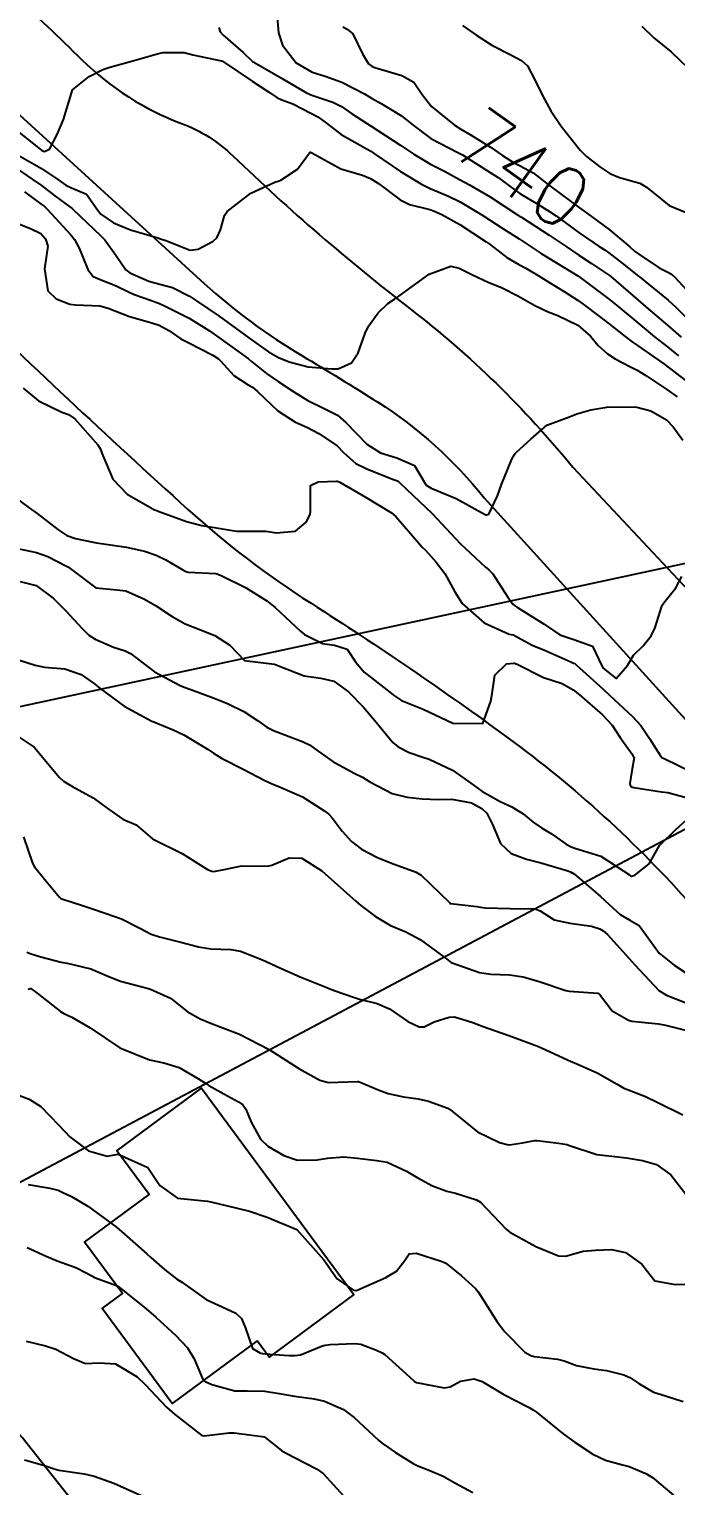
# Model space of a CAD drawing. Header units: metres. Extents: x 318500 to 325275, y 7408834 to 7428799.
# Drawn here: x 320162.8 to 320206, y 7410555.2 to 7410652.6 of the extents above; entities that cross this region are included whole.
import ezdxf
from ezdxf.enums import TextEntityAlignment as Align

# ---------------------------------------------------------------- set-up
doc = ezdxf.new("R2010")
doc.units = ezdxf.units.M
doc.header["$MEASUREMENT"] = 0
doc.linetypes.add('CONTINUO', pattern=[0])
for name, color, linetype in [('Cotas', 45, 'Continuous'), ('Curvas de Nivel 1m', 11, 'Continuous'), ('Curvas de Nivel 5m', 15, 'Continuous'), ('Edificações', 30, 'Continuous'), ('Linha Férrea', 20, 'Continuous'), ('TEXTO', 45, 'Continuous'), ('Vias Secundárias', 230, 'Continuous')]:
    doc.layers.add(name, color=color, linetype=linetype)
doc.styles.add('Style-STANDARD', font='STANDARD.shx')

msp = doc.modelspace()

# ---------------------------------------------------------------- linework, layer by layer
at = {"layer": 'Curvas de Nivel 1m', "flags": 128}
for points, elevation in [([(320179.336, 7410653.947), (320179.48, 7410652.384), (320179.748, 7410651.566), (320180.652, 7410650.371), (320181.721, 7410649.762), (320182.585, 7410649.479), (320183.711, 7410649.083), (320185.215, 7410648.307), (320185.516, 7410648.12), (320185.697, 7410648.009), (320186.331, 7410647.656), (320187.688, 7410646.838), (320188.392, 7410646.269), (320189.666, 7410645.317), (320191.513, 7410644.361), (320191.651, 7410644.294), (320191.771, 7410644.219), (320193.639, 7410643.052), (320194.158, 7410642.715), (320194.871, 7410642.181), (320195.622, 7410641.645), (320196.883, 7410640.878), (320197.604, 7410640.44), (320198.037, 7410640.136), (320199.583, 7410639.01), (320200.923, 7410638.1), (320201.318, 7410637.844), (320201.566, 7410637.669), (320202.455, 7410636.973), (320203.55, 7410636.109), (320203.609, 7410636.059), (320205.527, 7410634.501), (320206.046, 7410634.032), (320207.499, 7410632.6)], 741), ([(320175.473, 7410652.733), (320175.563, 7410652.442), (320175.757, 7410652.252), (320177.101, 7410651.058), (320177.731, 7410650.466), (320177.817, 7410650.409), (320179.714, 7410649.332), (320181.353, 7410648.363), (320181.698, 7410648.207), (320183.11, 7410647.754), (320183.691, 7410647.456), (320184.36, 7410646.993), (320185.427, 7410646.304), (320185.678, 7410646.14), (320186.109, 7410645.861), (320187.658, 7410644.839), (320188.513, 7410644.267), (320189.64, 7410643.603), (320190.54, 7410643.143), (320191.633, 7410642.552), (320192.237, 7410642.214), (320193.618, 7410641.409), (320195.525, 7410640.171), (320195.599, 7410640.125), (320195.721, 7410640.045), (320197.581, 7410638.847), (320198.64, 7410638.129), (320199.564, 7410637.516), (320200.417, 7410636.965), (320201.551, 7410636.207), (320201.617, 7410636.156), (320201.702, 7410636.088), (320203.527, 7410634.497), (320204.051, 7410634.055), (320205.502, 7410632.811), (320206.406, 7410632.026)], 742), ([(320191.77, 7410652.877), (320192.739, 7410652.21), (320193.751, 7410651.567), (320195.021, 7410650.901), (320195.735, 7410650.527), (320196.116, 7410650.164), (320196.672, 7410649.108), (320197.15, 7410648.148), (320197.695, 7410647.166), (320198.369, 7410646.133), (320199.656, 7410644.528), (320200.081, 7410644.114), (320200.961, 7410643.418), (320201.639, 7410642.972), (320202.271, 7410642.715), (320203.633, 7410642.323), (320204.094, 7410642.055), (320205.612, 7410640.825), (320207.6, 7410640.01)], 739), ([(320203.771, 7410652.82), (320204.572, 7410652.052), (320205.746, 7410651.116), (320206.872, 7410650.023)], 738), ([(320161.672, 7410646.07), (320163.519, 7410644.601), (320163.649, 7410644.509), (320163.81, 7410644.435), (320164.147, 7410644.593), (320164.66, 7410645.59), (320165.093, 7410646.579), (320165.7, 7410648.57), (320166.813, 7410649.454), (320167.721, 7410649.933), (320168.18, 7410650.079), (320169.73, 7410650.52), (320171.279, 7410650.955), (320171.739, 7410651.065), (320173.151, 7410651.057), (320173.737, 7410650.914), (320175.655, 7410650.517), (320175.731, 7410650.487), (320175.801, 7410650.439), (320177.711, 7410649.143), (320178.877, 7410648.392), (320179.36, 7410648.049), (320179.695, 7410647.912), (320180.425, 7410647.64), (320181.686, 7410646.977), (320182.093, 7410646.763), (320182.689, 7410646.345), (320183.669, 7410645.587), (320185.298, 7410644.663), (320185.652, 7410644.461), (320185.892, 7410644.298), (320187.632, 7410643.106), (320189.035, 7410642.259), (320189.43, 7410642.064), (320189.617, 7410641.981), (320190.842, 7410641.456), (320191.613, 7410641.078), (320193.08, 7410640.205), (320193.595, 7410639.869), (320194.476, 7410639.297), (320195.576, 7410638.598), (320196.243, 7410638.16), (320197.045, 7410637.628), (320197.562, 7410637.307), (320199.5, 7410636.12), (320199.549, 7410636.086), (320199.651, 7410636.016), (320201.528, 7410634.612), (320202.195, 7410634.08), (320203.504, 7410632.99), (320204.63, 7410632.049), (320205.483, 7410631.377), (320206.224, 7410630.775)], 743), ([(320162.069, 7410644.191), (320163.63, 7410643.298), (320164.719, 7410642.584), (320165.241, 7410642.2), (320165.615, 7410642.02), (320166.639, 7410641.583), (320167.374, 7410640.543), (320167.596, 7410640.26), (320168.442, 7410639.677), (320169.58, 7410639.207), (320171.398, 7410638.668), (320171.572, 7410638.616), (320171.946, 7410638.484), (320173.561, 7410637.85), (320174.101, 7410637.916), (320175.111, 7410638.445), (320175.348, 7410638.667), (320175.582, 7410639.213), (320175.861, 7410640.171), (320176.038, 7410640.433), (320177.613, 7410641.663), (320179.23, 7410642.386), (320179.521, 7410642.482), (320179.622, 7410642.518), (320180.743, 7410643.259), (320181.553, 7410644.361), (320181.609, 7410644.402), (320181.65, 7410644.389), (320181.7, 7410644.359), (320183.634, 7410643.279), (320185.083, 7410642.854), (320185.625, 7410642.644), (320186.161, 7410642.295), (320187.609, 7410641.211), (320188.237, 7410640.902), (320189.603, 7410640.561), (320189.843, 7410640.485), (320190.399, 7410640.238), (320191.59, 7410639.573), (320193.37, 7410638.405), (320193.571, 7410638.269), (320193.657, 7410638.199), (320194.737, 7410637.357), (320195.557, 7410636.89), (320196.025, 7410636.634), (320196.831, 7410636.151), (320197.544, 7410635.718), (320198.577, 7410635.087), (320199.525, 7410634.476), (320200.036, 7410634.112), (320201.503, 7410632.984), (320202.66, 7410632.072), (320203.132, 7410631.711), (320203.484, 7410631.47), (320205.321, 7410630.192), (320205.47, 7410630.077), (320205.493, 7410630.062), (320205.516, 7410630.039), (320207.448, 7410628.552)], 744), ([(320162.484, 7410641.739), (320163.603, 7410640.923), (320163.787, 7410640.783), (320163.999, 7410640.594), (320165.575, 7410638.876), (320165.818, 7410638.566), (320166.131, 7410637.992), (320166.728, 7410636.552), (320167.081, 7410636.093), (320167.534, 7410635.892), (320168.567, 7410635.492), (320169.525, 7410635.015), (320169.875, 7410634.866), (320170.903, 7410634.499), (320171.517, 7410634.271), (320171.891, 7410634.108), (320173.502, 7410633.289), (320174.859, 7410632.446), (320175.484, 7410632.011), (320176.903, 7410630.984), (320177.463, 7410630.578), (320177.674, 7410630.407), (320178.662, 7410629.602), (320179.447, 7410629.065), (320180.502, 7410628.369), (320181.431, 7410627.784), (320182.488, 7410627.28), (320183.417, 7410626.813), (320183.976, 7410626.322), (320185.389, 7410624.882), (320186.284, 7410624.291), (320187.377, 7410623.954), (320188.562, 7410623.452), (320189.276, 7410622.251), (320189.358, 7410622.138), (320189.676, 7410621.924), (320191.345, 7410621.239), (320193.254, 7410620.201), (320193.329, 7410620.153), (320193.387, 7410620.141), (320193.531, 7410620.197), (320194.117, 7410621.42), (320194.393, 7410622.185), (320195.078, 7410623.876), (320195.251, 7410624.172), (320195.303, 7410624.249), (320195.383, 7410624.347), (320196.348, 7410625.203), (320197.41, 7410626.14), (320198.857, 7410626.687), (320199.422, 7410626.893), (320200.361, 7410627.171), (320201.429, 7410627.346), (320202.13, 7410627.379), (320203.429, 7410627.357), (320204.376, 7410627.1), (320205.417, 7410626.497), (320205.875, 7410626.033), (320206.526, 7410625.148)], 746), ([(320161.588, 7410639.799), (320162.885, 7410639.302), (320163.575, 7410638.951), (320163.897, 7410638.595), (320164.04, 7410638.116), (320163.827, 7410636.596), (320164.051, 7410635.118), (320164.601, 7410634.584), (320165.515, 7410634.246), (320165.884, 7410634.195), (320167.514, 7410634.13), (320168.085, 7410633.961), (320169.503, 7410633.412), (320171.002, 7410632.992), (320171.495, 7410632.832), (320172.141, 7410632.48), (320172.931, 7410631.917), (320173.478, 7410631.659), (320175.081, 7410630.829), (320175.462, 7410630.571), (320175.6, 7410630.438), (320176.49, 7410629.464), (320177.444, 7410628.852), (320177.722, 7410628.685), (320178.071, 7410628.401), (320179.421, 7410627.107), (320180.569, 7410626.368), (320181.404, 7410625.989), (320182.163, 7410625.584), (320183.386, 7410624.757), (320183.829, 7410624.323), (320184.646, 7410623.584), (320185.369, 7410623.231), (320187.106, 7410622.539), (320187.362, 7410622.45), (320187.478, 7410622.395), (320187.605, 7410622.276), (320189.336, 7410620.643), (320189.755, 7410620.244), (320191.305, 7410618.575), (320191.641, 7410618.217), (320193.285, 7410616.673), (320193.548, 7410616.462), (320193.806, 7410616.192), (320194.801, 7410614.633), (320195.136, 7410614.172), (320195.249, 7410614.081), (320195.459, 7410613.954), (320197.23, 7410612.838), (320198.292, 7410612.129), (320199.217, 7410611.816), (320200.476, 7410611.365), (320201.07, 7410610.092), (320201.197, 7410609.89), (320202.052, 7410609.212), (320202.824, 7410610.066), (320203.207, 7410610.763), (320203.87, 7410611.397), (320204.406, 7410612.048), (320204.657, 7410612.617), (320205.111, 7410614.041), (320205.157, 7410614.136), (320205.253, 7410614.263), (320206.04, 7410615.257), (320206.446, 7410616.023)], 747), ([(320162.392, 7410628.61), (320163.428, 7410627.775), (320164.98, 7410627.013), (320165.414, 7410626.857), (320165.843, 7410626.564), (320167.384, 7410624.832), (320167.567, 7410624.538), (320167.65, 7410624.265), (320168.393, 7410622.53), (320169.345, 7410621.532), (320171.172, 7410620.492), (320171.329, 7410620.428), (320171.424, 7410620.393), (320173.319, 7410619.702), (320174.333, 7410619.432), (320175.313, 7410619.279), (320176.665, 7410619.064), (320177.31, 7410619.061), (320178.65, 7410619.049), (320179.308, 7410618.94), (320180.619, 7410619.058), (320181.319, 7410619.651), (320181.563, 7410620.12), (320181.607, 7410620.356), (320181.607, 7410622.105), (320182.129, 7410622.348), (320183.361, 7410622.399), (320183.421, 7410622.389), (320183.572, 7410622.327), (320185.345, 7410621.302), (320187.04, 7410620.283), (320187.326, 7410620.04), (320188.853, 7410618.257), (320189.058, 7410618.014), (320189.295, 7410617.774), (320190.026, 7410616.978), (320190.595, 7410616.23), (320191.262, 7410615.001), (320191.754, 7410614.215), (320193.231, 7410612.919), (320194.904, 7410612.175), (320195.163, 7410612.115), (320195.219, 7410612.094), (320196.481, 7410611.419), (320197.21, 7410611.109), (320199.016, 7410610.307), (320199.201, 7410610.237), (320199.284, 7410610.202), (320199.373, 7410610.117), (320201.176, 7410608.479), (320201.614, 7410608.083), (320203.149, 7410606.655), (320203.701, 7410606.054), (320204.28, 7410605.197), (320205.014, 7410604.032), (320205.118, 7410603.923), (320205.319, 7410603.826), (320207.104, 7410602.964)], 748), ([(320161.346, 7410621.689), (320162.8, 7410620.605), (320163.325, 7410620.237), (320164.711, 7410619.177), (320165.303, 7410618.758), (320165.895, 7410618.561), (320167.085, 7410618.33), (320167.297, 7410618.283), (320167.607, 7410618.227), (320169.295, 7410617.987), (320170.519, 7410617.728), (320171.29, 7410617.453), (320171.938, 7410617.132), (320173.064, 7410616.463), (320173.278, 7410616.349), (320173.421, 7410616.315), (320175.277, 7410616.213), (320175.588, 7410616.123), (320177.263, 7410615.286), (320178.681, 7410614.389), (320179.244, 7410613.948), (320180.952, 7410612.363), (320181.218, 7410612.145), (320182.422, 7410611.551), (320183.211, 7410611.433), (320184.059, 7410611.168), (320184.632, 7410610.309), (320185.19, 7410609.628), (320186.925, 7410608.282), (320187.167, 7410608.089), (320187.699, 7410607.735), (320189.154, 7410607.157), (320191.14, 7410606.22), (320193.14, 7410606.2), (320193.679, 7410607.676), (320193.759, 7410608.191), (320193.95, 7410609.427), (320194.726, 7410610.177), (320195.201, 7410610.231), (320195.253, 7410610.221), (320195.433, 7410610.167), (320197.187, 7410609.259), (320198.446, 7410608.863), (320199.175, 7410608.446), (320199.601, 7410608.114), (320201.15, 7410606.776), (320201.786, 7410606.08), (320202.324, 7410605.265), (320203.121, 7410604.141), (320203.155, 7410604.095), (320203.174, 7410604.059), (320203.257, 7410603.919), (320203.105, 7410603.036), (320202.968, 7410602.186), (320202.985, 7410602.062), (320203.088, 7410601.956), (320203.234, 7410601.912), (320205.084, 7410601.62), (320205.521, 7410601.588), (320207.077, 7410601.162)], 749), ([(320162.185, 7410615.693), (320163.262, 7410615.424), (320164.409, 7410614.583), (320165.238, 7410613.738), (320166.333, 7410612.553), (320166.778, 7410612.109), (320167.213, 7410611.833), (320168.432, 7410611.303), (320169.205, 7410611.05), (320169.572, 7410610.883), (320170.032, 7410610.508), (320171.188, 7410609.659), (320172.899, 7410608.739), (320173.172, 7410608.622), (320173.61, 7410608.456), (320175.162, 7410607.88), (320176.056, 7410607.527), (320177.149, 7410606.992), (320178.059, 7410606.396), (320178.695, 7410605.946), (320179.134, 7410605.731), (320180.175, 7410605.324), (320181.126, 7410604.964), (320181.542, 7410604.772), (320182.12, 7410604.345), (320183.11, 7410603.644), (320184.531, 7410602.876), (320185.094, 7410602.597), (320185.591, 7410602.295), (320187.078, 7410601.503), (320188.07, 7410601.27), (320189.074, 7410601.161), (320190.202, 7410601.104), (320191.074, 7410601.134), (320192.385, 7410600.886), (320193.065, 7410600.498), (320193.404, 7410600.187), (320193.791, 7410599.445), (320194.321, 7410598.177), (320195.03, 7410597.489), (320196.052, 7410597.127), (320197.021, 7410596.877), (320198.763, 7410596.364), (320199.012, 7410596.273), (320199.274, 7410596.107), (320200.988, 7410594.653), (320201.588, 7410594.081), (320202.323, 7410593.419), (320202.97, 7410593.048), (320203.596, 7410592.68), (320204.065, 7410592.043), (320204.942, 7410590.844), (320205.936, 7410590.02), (320206.921, 7410589.383)], 751), ([(320161.599, 7410610.616), (320163.192, 7410610.099), (320163.815, 7410609.966), (320165.189, 7410609.859), (320166.268, 7410609.469), (320167.175, 7410608.848), (320167.551, 7410608.536), (320169.152, 7410607.345), (320170.701, 7410606.497), (320171.005, 7410606.359), (320171.138, 7410606.297), (320172.428, 7410605.766), (320173.13, 7410605.445), (320174.758, 7410604.444), (320175.116, 7410604.2), (320175.659, 7410603.885), (320177.101, 7410603.141), (320178.547, 7410602.388), (320179.086, 7410602.125), (320179.488, 7410601.972), (320181.074, 7410601.299), (320182.58, 7410600.337), (320182.846, 7410600.12), (320183.056, 7410599.886), (320183.73, 7410599.003), (320184.357, 7410598.31), (320185.032, 7410597.791), (320186.083, 7410597.225), (320187.019, 7410596.854), (320188.684, 7410596.253), (320189.007, 7410596.045), (320190.899, 7410594.221), (320190.939, 7410594.18), (320190.979, 7410594.165), (320192.742, 7410593.958), (320192.977, 7410593.91), (320193.303, 7410593.861), (320194.977, 7410593.821), (320196.638, 7410593.806), (320196.975, 7410593.654), (320197.91, 7410593.067), (320198.967, 7410592.838), (320200.414, 7410592.647), (320200.964, 7410592.466), (320201.196, 7410592.32), (320201.48, 7410592.082), (320202.936, 7410590.477), (320203.295, 7410590.055), (320204.905, 7410588.347), (320205.427, 7410588.025), (320206.894, 7410587.455)], 752), ([(320161.133, 7410605.944), (320163.12, 7410604.6), (320164.827, 7410602.574), (320165.086, 7410602.336), (320165.644, 7410601.999), (320167.07, 7410601.231), (320168.012, 7410600.53), (320169.053, 7410599.806), (320169.952, 7410599.41), (320171.04, 7410598.49), (320173.026, 7410597.495), (320174.721, 7410596.434), (320175.008, 7410596.315), (320175.136, 7410596.3), (320175.835, 7410596.422), (320176.788, 7410596.639), (320177.014, 7410596.665), (320178.744, 7410596.654), (320179.015, 7410596.709), (320180.184, 7410597.201), (320181.022, 7410597.18), (320182.372, 7410596.336), (320183.002, 7410595.779), (320184.638, 7410594.305), (320184.823, 7410594.147), (320184.977, 7410594.026), (320185.967, 7410593.282), (320186.964, 7410592.692), (320187.978, 7410592.26), (320188.952, 7410591.75), (320190.711, 7410590.446), (320190.931, 7410590.269), (320191.031, 7410590.218), (320192.92, 7410589.546), (320193.677, 7410589.424), (320194.918, 7410589.392), (320195.83, 7410589.243), (320196.912, 7410588.937), (320198.681, 7410588.336), (320198.903, 7410588.286), (320200.838, 7410588.153), (320200.901, 7410588.138), (320200.939, 7410588.089), (320201.796, 7410586.984), (320202.883, 7410586.342), (320203.115, 7410586.29), (320204.881, 7410586.105), (320205.361, 7410586.025), (320206.874, 7410585.63)], 753), ([(320162.421, 7410598.606), (320163.014, 7410596.863), (320163.158, 7410596.598), (320163.933, 7410595.648), (320164.815, 7410594.572), (320164.903, 7410594.495), (320164.979, 7410594.461), (320166.418, 7410593.992), (320166.973, 7410593.81), (320167.941, 7410593.497), (320168.966, 7410593.123), (320170.204, 7410592.498), (320170.954, 7410592.114), (320171.51, 7410591.923), (320172.947, 7410591.577), (320174.131, 7410591.253), (320174.94, 7410591.113), (320176.274, 7410591.083), (320176.938, 7410590.975), (320178.39, 7410590.388), (320178.926, 7410590.138), (320179.363, 7410589.933), (320180.914, 7410589.256), (320182.696, 7410588.539), (320182.902, 7410588.456), (320183.262, 7410588.325), (320184.487, 7410587.897), (320184.895, 7410587.76), (320186.081, 7410587.472), (320186.888, 7410587.11), (320188.128, 7410586.258), (320188.875, 7410585.91), (320189.205, 7410585.915), (320189.876, 7410586.235), (320190.883, 7410586.556), (320191.237, 7410586.569), (320192.478, 7410586.196), (320192.878, 7410586.048), (320193.103, 7410585.961), (320194.867, 7410585.329), (320196.142, 7410584.869), (320196.857, 7410584.583), (320197.884, 7410584.124), (320198.843, 7410583.673), (320199.576, 7410583.366), (320200.831, 7410582.804), (320202.124, 7410582.07), (320202.565, 7410581.811), (320202.816, 7410581.708), (320204.027, 7410581.256), (320204.808, 7410580.877), (320206.505, 7410580.013)], 754), ([(320162.735, 7410588.429), (320162.899, 7410588.464), (320163.319, 7410588.163), (320164.884, 7410586.924), (320165.112, 7410586.796), (320165.657, 7410586.558), (320166.869, 7410585.829), (320168.85, 7410584.51), (320170.838, 7410583.71), (320171.805, 7410583.506), (320172.831, 7410583.18), (320174.127, 7410582.44), (320174.54, 7410582.157), (320174.815, 7410581.978), (320175.804, 7410581.426), (320176.805, 7410580.897), (320177.086, 7410580.688), (320177.293, 7410580.403), (320177.65, 7410579.534), (320178.258, 7410578.388), (320178.763, 7410577.931), (320179.817, 7410577.302), (320180.75, 7410577), (320182.068, 7410577.019), (320182.752, 7410577.121), (320183.844, 7410577.223), (320184.752, 7410577.121), (320186.059, 7410576.972), (320186.749, 7410576.852), (320188.034, 7410576.257), (320188.736, 7410575.833), (320189.768, 7410575.272), (320190.727, 7410574.925), (320191.299, 7410574.785), (320192.722, 7410574.344), (320192.971, 7410574.187), (320194.693, 7410572.379), (320194.952, 7410572.166), (320196.676, 7410571.213), (320198.199, 7410570.585), (320198.667, 7410570.567), (320199.858, 7410570.912), (320200.673, 7410570.977), (320201.735, 7410571.013), (320202.671, 7410570.808), (320203.784, 7410570.043), (320204.162, 7410569.545), (320204.649, 7410568.914), (320205.997, 7410568.666), (320206.647, 7410568.699)], 756), ([(320161.69, 7410581.488), (320162.805, 7410581.078), (320163.568, 7410580.582), (320164.782, 7410579.34), (320165.514, 7410578.559), (320166.756, 7410577.611), (320168.007, 7410577.265), (320168.753, 7410577.383), (320170.74, 7410576.49), (320171.536, 7410575.286), (320172.72, 7410574.46), (320174.717, 7410574.246), (320174.942, 7410574.202), (320176.71, 7410573.771), (320177.53, 7410573.576), (320178.702, 7410573.182), (320180.69, 7410572.35), (320182.5, 7410570.332), (320182.658, 7410570.1), (320183.389, 7410569.06), (320184.484, 7410568.302), (320184.64, 7410568.269), (320184.668, 7410568.271), (320184.724, 7410568.299), (320186.649, 7410569.148), (320187.359, 7410569.556), (320187.904, 7410570.258), (320188.204, 7410570.718), (320188.668, 7410570.764), (320190.359, 7410570.225), (320190.578, 7410570.14), (320190.659, 7410570.091), (320191.703, 7410569.257), (320192.642, 7410568.397), (320192.817, 7410568.188), (320193.183, 7410567.634), (320194.105, 7410566.175), (320194.6, 7410565.5), (320195.952, 7410564.149), (320196.352, 7410563.918), (320196.577, 7410563.86), (320198.139, 7410563.68), (320198.575, 7410563.568), (320199.411, 7410563.263), (320200.569, 7410563.032), (320201.404, 7410562.914), (320202.566, 7410562.63), (320202.969, 7410562.459), (320203.582, 7410562.045), (320204.552, 7410561.483), (320205.348, 7410561.222), (320206.542, 7410560.84)], 757), ([(320162.728, 7410575.368), (320164.184, 7410575.117), (320164.724, 7410574.977), (320165.011, 7410574.854), (320165.631, 7410574.556), (320166.711, 7410573.912), (320168.633, 7410572.511), (320168.689, 7410572.466), (320168.977, 7410572.216), (320170.663, 7410570.723), (320170.926, 7410570.486), (320171.849, 7410569.669), (320172.646, 7410569.052), (320173.012, 7410568.823), (320173.548, 7410568.446), (320174.629, 7410567.68), (320175.999, 7410567.037), (320176.615, 7410566.754), (320177, 7410566.404), (320177.256, 7410565.744), (320177.723, 7410564.393), (320178.274, 7410564.081), (320178.576, 7410564.03), (320180.158, 7410563.938), (320180.576, 7410563.926), (320180.941, 7410563.982), (320181.818, 7410564.338), (320182.354, 7410564.562), (320182.584, 7410564.622), (320182.924, 7410564.664), (320184.586, 7410564.722), (320184.975, 7410564.684), (320186.033, 7410564.278), (320186.415, 7410564.109), (320186.577, 7410564.002), (320188.492, 7410562.251), (320188.559, 7410562.191), (320188.692, 7410562.114), (320190.553, 7410561.773), (320190.946, 7410561.822), (320191.636, 7410562.204), (320192.562, 7410562.357), (320193.09, 7410562.185), (320194.547, 7410561.327), (320196.232, 7410560.447), (320196.532, 7410560.274), (320196.717, 7410560.137), (320198.509, 7410558.698), (320199.304, 7410558.102), (320200.492, 7410557.336), (320201.344, 7410556.932), (320202.486, 7410556.617), (320202.929, 7410556.498), (320204.038, 7410556.037), (320204.476, 7410555.76), (320205.887, 7410554.587)], 758), ([(320162.668, 7410571.143), (320163.929, 7410570.577), (320164.657, 7410570.263), (320165.911, 7410569.81), (320166.649, 7410569.431), (320167.233, 7410569.118), (320168.641, 7410568.613), (320168.822, 7410568.508), (320170.618, 7410567.039), (320171.268, 7410566.48), (320172.592, 7410565.286), (320173.388, 7410564.448), (320173.833, 7410563.701), (320174.358, 7410562.433), (320174.556, 7410562.192), (320175.001, 7410561.978), (320176.547, 7410561.567), (320177.372, 7410561.573), (320178.547, 7410561.546), (320179.521, 7410561.39), (320180.543, 7410561.215), (320181.85, 7410561.027), (320182.538, 7410560.883), (320183.809, 7410560.311), (320184.522, 7410559.789), (320186.159, 7410558.275), (320186.34, 7410558.114), (320186.497, 7410557.989), (320187.306, 7410557.448), (320188.485, 7410556.715), (320188.794, 7410556.556), (320189.592, 7410556.233), (320190.475, 7410555.855), (320191.255, 7410555.421), (320192.459, 7410554.763)], 759), ([(320162.484, 7410556.96), (320163.83, 7410556.577), (320164.477, 7410556.353), (320164.779, 7410556.262), (320166.472, 7410556.009), (320167.132, 7410555.868), (320168.463, 7410555.381), (320170.45, 7410554.49)], 761)]:
    msp.add_lwpolyline(points, dxfattribs=dict(at, elevation=elevation))
at = {"layer": 'Curvas de Nivel 5m', "flags": 128}
for points, elevation in [([(320183.765, 7410652.782), (320184.063, 7410652.626), (320184.439, 7410652.32), (320185.08, 7410650.97), (320185.48, 7410650.304), (320185.728, 7410650.141), (320185.99, 7410650.035), (320187.723, 7410649.532), (320188.522, 7410649.072), (320189.071, 7410648.26), (320189.698, 7410647.453), (320191.215, 7410646.227), (320191.676, 7410645.934), (320192.35, 7410645.533), (320193.658, 7410644.733), (320194.461, 7410644.188), (320195.187, 7410643.719), (320195.643, 7410643.481), (320196.511, 7410643.03), (320197.63, 7410642.14), (320199.608, 7410640.686), (320200.4, 7410640.108), (320201.587, 7410639.221), (320202.961, 7410638.069), (320203.293, 7410637.79), (320203.565, 7410637.586), (320204.934, 7410636.668), (320205.553, 7410636.353), (320205.762, 7410636.246), (320205.987, 7410636.033), (320207.526, 7410634.378)], 740), ([(320161.634, 7410643.521), (320162.994, 7410642.606), (320163.616, 7410642.17), (320164.514, 7410641.491), (320165.601, 7410640.686), (320165.668, 7410640.637), (320165.742, 7410640.568), (320167.574, 7410638.828), (320167.85, 7410638.537), (320168.58, 7410637.505), (320169.269, 7410636.523), (320169.538, 7410636.333), (320170.809, 7410635.777), (320171.531, 7410635.57), (320172.392, 7410635.34), (320173.523, 7410634.762), (320173.979, 7410634.455), (320175.505, 7410633.432), (320176.902, 7410632.419), (320177.484, 7410631.983), (320178.811, 7410631.049), (320179.464, 7410630.677), (320180.19, 7410630.373), (320181.457, 7410630.054), (320183.03, 7410629.911), (320183.456, 7410629.918), (320184.345, 7410630.317), (320184.799, 7410630.981), (320185.26, 7410632.303), (320185.497, 7410632.766), (320186.144, 7410633.66), (320186.783, 7410634.287), (320187.226, 7410634.579), (320187.525, 7410634.766), (320189.54, 7410636.25), (320190.998, 7410636.778), (320191.546, 7410636.649), (320192.397, 7410636.211), (320193.542, 7410635.683), (320194.38, 7410635.344), (320195.529, 7410634.774), (320196.622, 7410634.153), (320197.514, 7410633.723), (320198.158, 7410633.486), (320199.501, 7410632.83), (320200.348, 7410632.107), (320200.863, 7410631.479), (320201.478, 7410630.919), (320201.984, 7410630.591), (320202.97, 7410630.068), (320203.466, 7410629.817), (320204.045, 7410629.47), (320205.447, 7410628.537), (320206.132, 7410628.03)], 745), ([(320162.021, 7410617.885), (320163.29, 7410617.639), (320164.052, 7410617.353), (320165.281, 7410616.705), (320165.376, 7410616.663), (320165.533, 7410616.566), (320167.261, 7410615.258), (320168.647, 7410615.138), (320169.258, 7410615.067), (320170.513, 7410614.501), (320171.244, 7410614.076), (320172.35, 7410613.356), (320173.226, 7410612.857), (320174.245, 7410612.45), (320175.216, 7410612.076), (320176.219, 7410611.434), (320177.2, 7410610.41), (320179.197, 7410610.154), (320179.538, 7410610.034), (320181.185, 7410609.376), (320182.298, 7410609.229), (320183.18, 7410609.013), (320184.161, 7410608.315), (320185.155, 7410607.291), (320186.011, 7410606.291), (320187.127, 7410604.93), (320187.477, 7410604.628), (320188.209, 7410604.264), (320189.116, 7410603.952), (320189.539, 7410603.818), (320191.103, 7410603.067), (320192.336, 7410602.208), (320193.082, 7410601.673), (320194.287, 7410600.966), (320195.067, 7410600.61), (320195.843, 7410600.158), (320196.505, 7410599.598), (320197.051, 7410599.215), (320197.739, 7410598.822), (320198.711, 7410598.115), (320199.037, 7410597.943), (320199.287, 7410597.856), (320201.028, 7410597.31), (320202.953, 7410596.061), (320203.009, 7410596.016), (320203.083, 7410595.985), (320203.31, 7410596.056), (320204.259, 7410596.804), (320204.962, 7410598.031), (320205.041, 7410598.129), (320206.011, 7410599.06), (320207.06, 7410600.01)], 750), ([(320162.628, 7410590.902), (320162.933, 7410590.79), (320163.571, 7410590.584), (320164.925, 7410590.242), (320165.332, 7410590.156), (320166.919, 7410589.779), (320168.171, 7410589.261), (320168.907, 7410588.96), (320170.692, 7410588.492), (320170.899, 7410588.428), (320172.242, 7410587.818), (320172.889, 7410587.319), (320173.354, 7410586.922), (320174.227, 7410586.44), (320174.876, 7410586.169), (320175.279, 7410586.021), (320176.865, 7410585.414), (320178.85, 7410584.38), (320180.832, 7410583.131), (320182.238, 7410582.336), (320182.819, 7410582.191), (320184.766, 7410582.248), (320184.819, 7410582.242), (320186.198, 7410581.663), (320186.812, 7410581.446), (320187.839, 7410581.23), (320188.808, 7410581.088), (320189.512, 7410580.945), (320190.802, 7410580.464), (320190.954, 7410580.371), (320191.126, 7410580.215), (320192.78, 7410578.888), (320194.258, 7410578.175), (320194.768, 7410578.031), (320194.925, 7410578.01), (320195.799, 7410578.155), (320196.611, 7410578.304), (320196.772, 7410578.305), (320198.2, 7410578.119), (320198.769, 7410578.038), (320198.875, 7410578.003), (320200.759, 7410577.38), (320201.563, 7410577.273), (320202.756, 7410577.154), (320203.827, 7410576.97), (320204.75, 7410576.699), (320205.712, 7410576.02), (320206.727, 7410574.72)], 755), ([(320162.585, 7410564.891), (320163.89, 7410564.577), (320164.578, 7410564.357), (320165.753, 7410563.734), (320166.568, 7410563.389), (320167.468, 7410563.426), (320168.569, 7410563.378), (320170.013, 7410562.495), (320170.552, 7410561.983), (320171.983, 7410560.468), (320172.523, 7410559.997), (320174.347, 7410558.587), (320174.502, 7410558.547), (320176.161, 7410558.758), (320176.505, 7410558.752), (320178.377, 7410558.507), (320178.502, 7410558.487), (320178.671, 7410558.377), (320179.69, 7410557.56), (320180.488, 7410557.138), (320182.056, 7410556.334), (320182.475, 7410556.003), (320184.05, 7410554.306)], 760)]:
    msp.add_lwpolyline(points, dxfattribs=dict(at, elevation=elevation))
at = {"layer": 'Edificações'}
msp.add_lwpolyline([(320178.044, 7410564.915), (320173.726, 7410561.724), (320172.362, 7410560.715), (320167.667, 7410567.066), (320169.032, 7410568.074), (320166.497, 7410571.503), (320170.815, 7410574.695), (320170.815, 7410574.695), (320168.661, 7410577.608), (320174.328, 7410581.797), (320184.518, 7410568.011), (320178.851, 7410563.823), (320178.044, 7410564.915)], dxfattribs=at)
at = {"layer": 'Linha Férrea'}
for points in [[(321000, 7409665.789, 0.078197), (320889.691, 7409761.645, 0.016428), (320831.735, 7409795.8, -0.029281), (320758.162, 7409840.189, -0.075107), (320633.213, 7409959.145, -0.038123), (320591.245, 7410019.369), (320569.878, 7410055.984), (320528.944, 7410130.121, 0.044252), (320455.674, 7410238.482), (320423.409, 7410279.545, -0.076357), (320336.109, 7410440.077, -0.029288), (320307.678, 7410537.206, 0.027041), (320278.586, 7410637.586, 0.100983), (320172.348, 7410808.477, 0.013159)], [(321000, 7409672.461, 0.064653), (320912.297, 7409751.466, 0.030753), (320836.249, 7409797.862, -0.016147), (320768.63, 7409837.796, -0.116635), (320583.997, 7410039.771), (320542.786, 7410113.919, 0.026405), (320494.03, 7410193.917, 0.017029), (320443.189, 7410260.7), (320429.493, 7410278.025, -0.097268), (320322.982, 7410493.451), (320310.757, 7410540.446), (320304.231, 7410567.008, 0.019913), (320282.851, 7410638.027, 0.100687), (320180.06, 7410806.177, 0.011092)]]:
    msp.add_lwpolyline(points, format="xyb", dxfattribs=at)
at = {"layer": 'TEXTO', "linetype": 'CONTINUO'}
for points in [[(320035.619, 7410580.088, 0), (320264.169, 7410629.28, 0)], [(320045.734, 7410513.724, 0), (320254.598, 7410624.579, 0)]]:
    msp.add_polyline3d(points, dxfattribs=at)
at = {"layer": 'Vias Secundárias'}
for points in [[(320081.384, 7410708.2), (320088.963, 7410708.674, -0.100221), (320100.492, 7410707.081, -0.141008), (320106.587, 7410702.754, -0.023425), (320113.292, 7410693.492, -0.013947), (320118.17, 7410685.567, 0.144339), (320125.607, 7410678.495, -0.091904), (320133.597, 7410672.336, 0.023951), (320137.679, 7410668.197), (320158.535, 7410650.184), (320174.503, 7410635.626, 0.051272), (320181.033, 7410630.798, -0.008065), (320186.09, 7410627.694, -0.082686), (320193.225, 7410621.289), (320209.988, 7410602.822), (320227.731, 7410582.226), (320243.953, 7410565.023), (320258.773, 7410548.983, -0.055409), (320264.448, 7410541.283, -0.015482), (320270.602, 7410529.842, -0.054366), (320274.327, 7410519.759, 0.007321), (320276.399, 7410511.969), (320279.996, 7410500)], [(320174.644, 7410542.865), (320162.326, 7410558.433), (320149.813, 7410572.523), (320134.44, 7410592.327), (320122.615, 7410607.218), (320110.79, 7410625.067), (320103.693, 7410635.329, -0.312069), (320103.692, 7410649.502, -0.101371), (320110.881, 7410656.387, -0.214646), (320126.235, 7410658.533, -0.105103), (320140.394, 7410650.919, -0.01671), (320157.467, 7410635.445, 0.008477), (320173.408, 7410620.513, 0.042292), (320181.646, 7410614.233, -0.016379), (320194.815, 7410605.234, -0.053483), (320207.109, 7410594.029, 0.014988), (320231.97, 7410567.598, -0.007304), (320254.163, 7410544.719, 0.068177)], [(320156.89, 7410659.177, -0.019303), (320166.315, 7410650.586, 0.105019), (320172.987, 7410646.323, -0.10212), (320176.413, 7410644.162, 0.027231), (320188.268, 7410633.934, -0.057248), (320199.165, 7410623.33), (320209.864, 7410611.924), (320222.318, 7410597.351), (320242.888, 7410574.797), (320261.116, 7410554.288, -0.036233)]]:
    msp.add_lwpolyline(points, format="xyb", dxfattribs=at)

# ---------------------------------------------------------------- texts
at = {"layer": 'Cotas', "style": 'Style-STANDARD'}
msp.add_text('740', height=4, rotation=324.34212, dxfattribs=at).set_placement((320195.798, 7410643.291, 740), align=Align.MIDDLE_CENTER)

doc.saveas('drawing.dxf')
